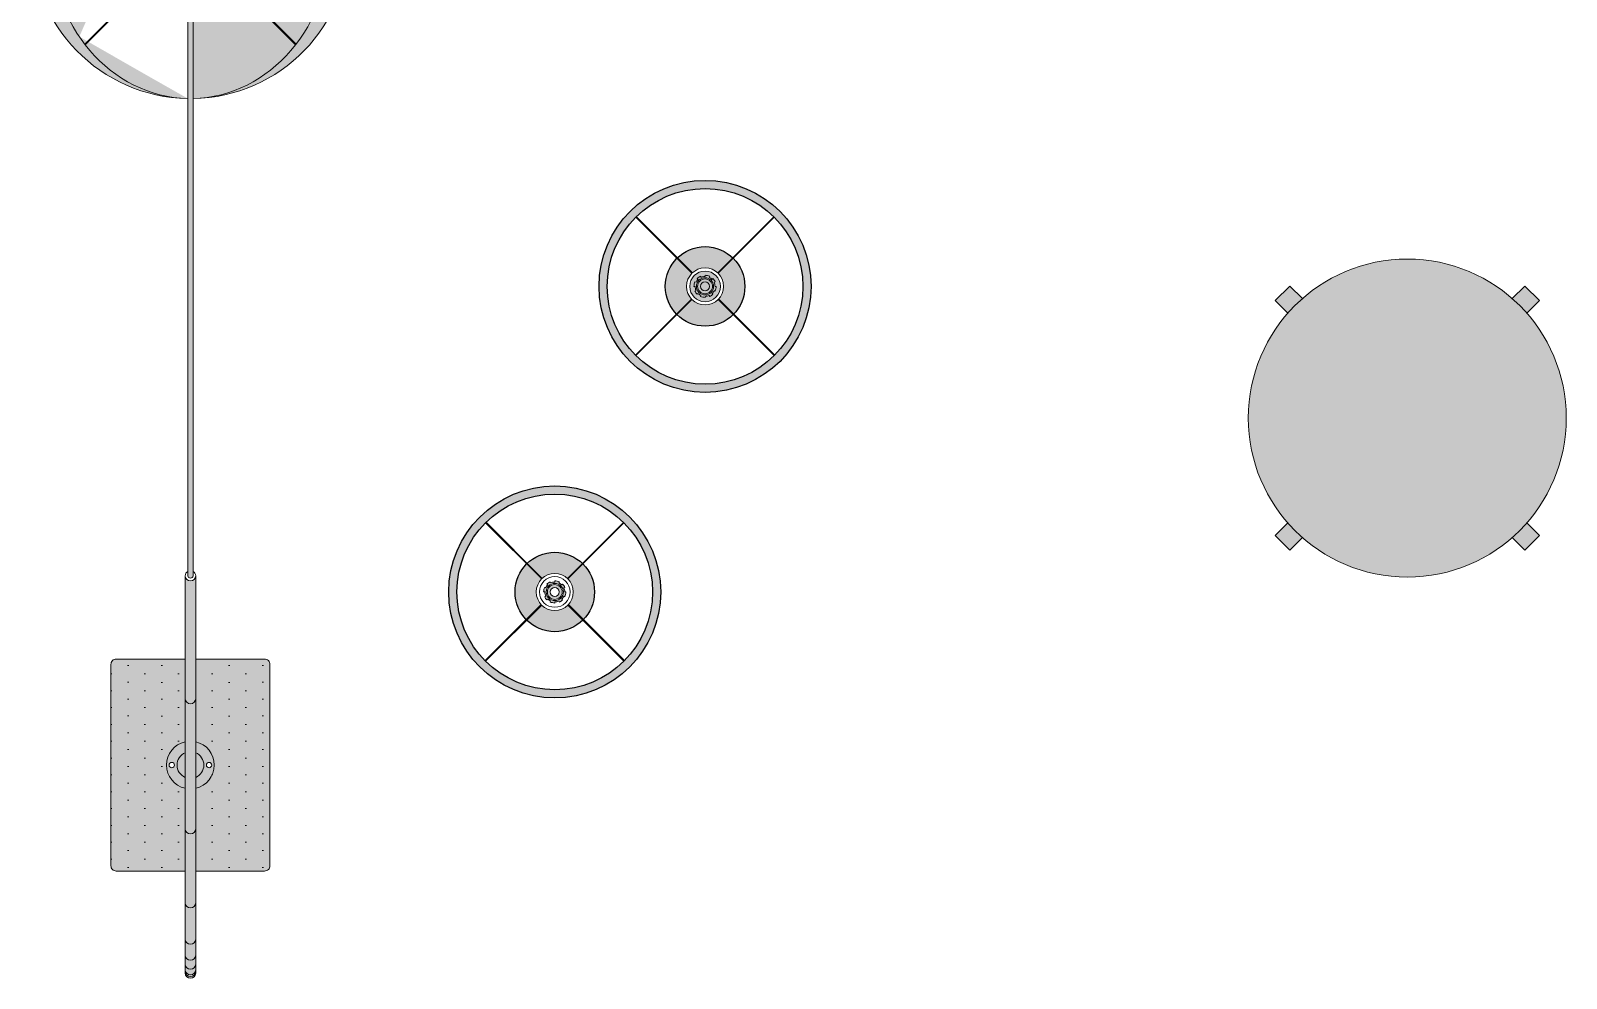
# Model space of a CAD drawing. Header units: metres. Extents: x 266 to 276.3, y 144.8 to 155.
# Drawn here: x 266.014 to 268.911, y 146.904 to 148.692 of the extents above; entities that cross this region are included whole.
import ezdxf

# ---------------------------------------------------------------- set-up
doc = ezdxf.new("R2010")
doc.units = ezdxf.units.M
doc.layers.add('COTA', color=254, linetype='Continuous')
doc.layers.add('Mobilia', color=7, linetype='Continuous')
for name, color, linetype, lineweight in [('cotas', 250, 'Continuous', 5), ('estofado', 7, 'Continuous', 25), ('moveis', 254, 'Continuous', 5)]:
    doc.layers.add(name, color=color, linetype=linetype, lineweight=lineweight)
pattern_1 = [(0, (2.38105, -8.165524), (0.015875, 0.03175), [0, -0.03175])]

# ---------------------------------------------------------------- blocks, each defined once
blk = doc.blocks.new('Luminária Cúpula branca')
at = {"layer": 'Mobilia', "lineweight": 5, "ltscale": 0.2}
h = blk.add_hatch(color=256, dxfattribs=at)
h.dxf.hatch_style = 1
h.set_gradient(color1=(206, 207, 207), one_color=1, tint=1, name='CURVED')
edge = h.paths.add_edge_path()
edge.add_line((1.2576, -0.145), (1.2577, -0.145))
edge.add_ellipse((1.5576, -0.15), major_axis=(-0.3, 0), ratio=0.882006, start_angle=311.4303, end_angle=358.9172, ccw=False)
edge.add_ellipse((1.5576, -0.15), major_axis=(-0.3, 0), ratio=0.882006, start_angle=311.1601, end_angle=311.4303, ccw=False)
edge.add_ellipse((1.5576, -0.15), major_axis=(-0.3, 0), ratio=0.882006, start_angle=228.5905, end_angle=311.1601, ccw=False)
edge.add_ellipse((1.5576, -0.15), major_axis=(-0.3, 0), ratio=0.882006, start_angle=180, end_angle=228.5905, ccw=False)
edge.add_arc((1.5576, -0.15), 0.3, 0, 179.045)
h = blk.add_hatch(color=256, dxfattribs=at)
h.dxf.hatch_style = 1
h.set_gradient(color1=(209, 210, 210), one_color=1, tint=1)
h.paths.add_polyline_path([(0.2, -0.01, 0.414214), (0.19, 0), (-0.19, 0, 0.414214), (-0.2, -0.01), (-0.2, -0.14), (-0.0439, -0.14, -0.797724), (0.0439, -0.14), (0.2, -0.14)])
h = blk.add_hatch(dxfattribs=at)
h.set_pattern_fill('DOTS,_O', color=256, scale=0.02)
h.set_pattern_definition(pattern_1)
h.paths.add_polyline_path([(0.2, -0.01, 0.414214), (0.19, 0), (-0.19, 0, 0.414214), (-0.2, -0.01), (-0.2, -0.14), (-0.0439, -0.14, -0.797724), (0.0439, -0.14), (0.2, -0.14)])
h = blk.add_hatch(color=256, dxfattribs=at)
h.dxf.hatch_style = 1
h.set_gradient(color1=(183, 184, 184), one_color=1, tint=1, name='SPHERICAL')
h.paths.add_polyline_path([(0.0233, -0.14), (0.0439, -0.14, 0.797724), (-0.0439, -0.14), (-0.0233, -0.14, -0.658698)])
h.paths.add_polyline_path([(-0.0051, -0.1148, -1), (0.0051, -0.1148, -1)], flags=16)
h.paths.add_polyline_path([(-0.0233, -0.16), (-0.0439, -0.16, 0.797724), (0.0439, -0.16), (0.0233, -0.16, -0.658698)])
h.paths.add_polyline_path([(0.0051, -0.1852, -1), (-0.0051, -0.1852, -1)], flags=16)
h = blk.add_hatch(color=256, dxfattribs=at)
h.dxf.hatch_style = 1
h.set_gradient(color1=(69, 75, 84), color2=(0, 0, 0), one_color=1, name='INVSPHERICAL')
h.paths.add_polyline_path([(1.5229, -0.145), (1.5277, -0.145, -12.025755), (1.5277, -0.155), (1.5229, -0.155, 13.928203)])
h = blk.add_hatch(color=256, dxfattribs=at)
h.dxf.hatch_style = 1
h.set_gradient(color1=(183, 184, 184), one_color=1, tint=1)
h.paths.add_polyline_path([(-0.3286, -0.14), (-0.3587, -0.14, 0.957064), (-0.3587, -0.16), (-0.3286, -0.16, -0.957064)])
h.paths.add_polyline_path([(-0.3587, -0.14), (-0.3757, -0.14, 0.957064), (-0.3757, -0.16), (-0.3587, -0.16, -0.957064)])
h.paths.add_polyline_path([(-0.3757, -0.14), (-0.3862, -0.14, 0.957064), (-0.3862, -0.16), (-0.3757, -0.16, -0.957064)])
h.paths.add_polyline_path([(-0.3862, -0.14), (-0.3897, -0.14, 0.957064), (-0.3897, -0.16), (-0.3862, -0.16, -0.957064)])
h.paths.add_polyline_path([(-0.3897, -0.14), (-0.3928, -0.14, 0.957064), (-0.3928, -0.16), (-0.3897, -0.16, -0.957064)])
h = blk.add_hatch(color=256, dxfattribs=at)
h.dxf.hatch_style = 1
h.set_gradient(color1=(183, 184, 184), one_color=1, tint=1)
h.paths.add_polyline_path([(-0.1203, -0.14), (-0.26, -0.14, 0.957064), (-0.26, -0.16), (-0.1203, -0.16, -0.957064)])
h.paths.add_polyline_path([(-0.26, -0.14), (-0.3286, -0.14, 0.957064), (-0.3286, -0.16), (-0.26, -0.16, -0.957064)])
h = blk.add_hatch(color=256, dxfattribs=at)
h.dxf.hatch_style = 1
h.set_gradient(color1=(183, 184, 184), one_color=1, tint=1)
h.paths.add_polyline_path([(0.1253, -0.14), (-0.1203, -0.14, 0.957064), (-0.1203, -0.16), (0.1253, -0.16, -0.957064)])
h.paths.add_polyline_path([(0.3572, -0.14), (0.1253, -0.14, 0.957064), (0.1253, -0.16), (0.3572, -0.16, -0.957064)])
h = blk.add_hatch(color=256, dxfattribs=at)
h.dxf.hatch_style = 1
h.set_gradient(color1=(183, 184, 184), one_color=1, tint=1, name='INVSPHERICAL')
h.paths.add_polyline_path([(-0.0233, -0.14), (0.0233, -0.14, 0.658698)])
h.paths.add_polyline_path([(0.0233, -0.16), (-0.0233, -0.16, 0.658698)])
h = blk.add_hatch(color=256, dxfattribs=at)
h.dxf.hatch_style = 1
h.set_gradient(color1=(69, 75, 84), color2=(0, 0, 0), one_color=1, name='INVSPHERICAL')
h.paths.add_polyline_path([(1.5665, -0.131, 0.109518), (1.5576, -0.129), (1.5576, -0.1312, 0.109518), (1.5497, -0.133), (1.5487, -0.131, 0.087489), (1.5427, -0.1351), (1.5443, -0.1367, 0.087489), (1.5406, -0.1421), (1.5386, -0.1411, 0.049024), (1.5372, -0.145), (1.5416, -0.145, -6.555084), (1.5416, -0.155), (1.5395, -0.155, 0.041661), (1.5406, -0.1579), (1.5386, -0.1589, 0.087489), (1.5427, -0.1649), (1.5443, -0.1633, 0.087489), (1.5497, -0.167), (1.5487, -0.169, 0.109518), (1.5576, -0.171), (1.5576, -0.1688, 0.109518), (1.5655, -0.167), (1.5665, -0.169, 0.087489), (1.5724, -0.1649), (1.5709, -0.1633, 0.087489), (1.5746, -0.1579), (1.5766, -0.1589, 0.109518), (1.5786, -0.15), (1.5763, -0.15, 0.109518), (1.5746, -0.1421), (1.5766, -0.1411, 0.087489), (1.5724, -0.1351), (1.5709, -0.1367, 0.087489), (1.5655, -0.133)])
h = blk.add_hatch(color=256, dxfattribs=at)
h.dxf.hatch_style = 1
h.set_gradient(color1=(69, 75, 84), color2=(0, 0, 0), one_color=1, name='INVSPHERICAL')
h.paths.add_polyline_path([(1.5457, -0.145), (1.5496, -0.145, -3.498321), (1.5496, -0.155), (1.5457, -0.155, 4.970525)])
h = blk.add_hatch(color=256, dxfattribs=at)
h.dxf.hatch_style = 1
h.set_gradient(color1=(209, 210, 210), one_color=1, tint=1)
h.paths.add_polyline_path([(0.2, -0.16), (0.0439, -0.16, -0.797724), (-0.0439, -0.16), (-0.2, -0.16), (-0.2, -0.29, 0.414214), (-0.19, -0.3), (0.19, -0.3, 0.414214), (0.2, -0.29)])
h = blk.add_hatch(dxfattribs=at)
h.set_pattern_fill('DOTS,_O', color=256, scale=0.02)
h.set_pattern_definition(pattern_1)
h.paths.add_polyline_path([(0.2, -0.16), (0.0439, -0.16, -0.797724), (-0.0439, -0.16), (-0.2, -0.16), (-0.2, -0.29, 0.414214), (-0.19, -0.3), (0.19, -0.3, 0.414214), (0.2, -0.29)])
h = blk.add_hatch(color=256, dxfattribs=at)
h.dxf.hatch_style = 1
h.set_gradient(color1=(183, 184, 184), one_color=1, tint=1, name='CURVED')
h.paths.add_polyline_path([(1.5572, -0.145), (0.3572, -0.145, 0.902728), (0.3572, -0.155), (1.5572, -0.155, 1.081972)])
h = blk.add_hatch(color=256, dxfattribs=at)
h.dxf.hatch_style = 1
h.set_gradient(color1=(206, 207, 207), one_color=1, tint=1, name='INVCURVED')
edge = h.paths.add_edge_path()
edge.add_ellipse((1.5576, -0.15), major_axis=(-0.3, 0), ratio=0.882006, start_angle=131.3947, end_angle=180, ccw=False)
edge.add_ellipse((1.5576, -0.15), major_axis=(-0.3, 0), ratio=0.882006, start_angle=48.8547, end_angle=131.3947, ccw=False)
edge.add_ellipse((1.5576, -0.15), major_axis=(-0.3, 0), ratio=0.882006, start_angle=48.5845, end_angle=48.8547, ccw=False)
edge.add_ellipse((1.5576, -0.15), major_axis=(-0.3, 0), ratio=0.882006, start_angle=1.0828, end_angle=48.5845, ccw=False)
edge.add_line((1.2577, -0.155), (1.2576, -0.155))
edge.add_arc((1.5576, -0.15), 0.3, 180.955, 360)
for p, q in [((1.5328, -0.1253), (1.3591, 0.0484)), ((1.5337, -0.1244), (1.3601, 0.0493)), ((1.756, 0.0484), (1.5823, -0.1253)), ((1.757, 0.0475), (1.5833, -0.1262)), ((1.5386, -0.1411), (1.5406, -0.1421)), ((1.5427, -0.1351), (1.5443, -0.1367)), ((1.5487, -0.131), (1.5497, -0.133)), ((1.5576, -0.129), (1.5576, -0.1312)), ((1.5655, -0.133), (1.5665, -0.131)), ((1.5709, -0.1367), (1.5724, -0.1351)), ((1.5766, -0.1411), (1.5746, -0.1421)), ((0.3572, -0.145), (1.5572, -0.145)), ((0.3572, -0.155), (1.5572, -0.155)), ((1.5406, -0.1579), (1.5386, -0.1589)), ((1.5427, -0.1649), (1.5443, -0.1633)), ((1.5487, -0.169), (1.5497, -0.167)), ((1.5576, -0.1688), (1.5576, -0.171)), ((1.5655, -0.167), (1.5665, -0.169)), ((1.5709, -0.1633), (1.5724, -0.1649)), ((1.5746, -0.1579), (1.5766, -0.1589)), ((1.5763, -0.15), (1.5786, -0.15)), ((1.7569, -0.3475), (1.5832, -0.1738)), ((1.5328, -0.1747), (1.3592, -0.3484)), ((1.5338, -0.1757), (1.3601, -0.3494)), ((1.756, -0.3485), (1.5823, -0.1748))]:
    blk.add_line(p, q, dxfattribs=at)
at = {"layer": 'Mobilia', "lineweight": 13, "ltscale": 0.2}
for p, q in [((-0.3928, -0.14), (0.3572, -0.14)), ((-0.3928, -0.16), (0.3572, -0.16))]:
    blk.add_line(p, q, dxfattribs=at)
at = {"layer": 'Mobilia', "lineweight": 5, "ltscale": 0.2}
for points in [[(0.2, -0.14), (0.2, -0.01, 0.414214), (0.19, 0), (-0.19, 0, 0.414214), (-0.2, -0.01), (-0.2, -0.14)], [(-0.2, -0.16), (-0.2, -0.29, 0.414214), (-0.19, -0.3), (0.19, -0.3, 0.414214), (0.2, -0.29), (0.2, -0.16)]]:
    blk.add_lwpolyline(points, format="xyb", dxfattribs=at)
for centre in [(0, -0.1148), (0, -0.1852)]:
    blk.add_circle(centre, 0.00512, dxfattribs=at)
for centre, radius, start, end in [((1.5576, -0.15), 0.3, 180.955, 179.045), ((0, -0.15), 0.045, 12.8396, 167.1604), ((1.5576, -0.15), 0.035, 188.2132, 171.7868), ((-0.3892, -0.15), 0.01, 92.5136, 267.4864), ((-0.3857, -0.15), 0.01, 92.5136, 267.4864), ((-0.3753, -0.15), 0.01, 92.5136, 267.4864), ((-0.3582, -0.15), 0.01, 92.5136, 267.4864), ((-0.3282, -0.15), 0.01, 92.5136, 267.4864), ((-0.2596, -0.15), 0.01, 92.5136, 267.4864), ((-0.1198, -0.15), 0.01, 92.5136, 267.4864), ((0, -0.15), 0.0253, 23.2544, 156.7456), ((0.1257, -0.15), 0.01, 92.5136, 267.4864), ((0.3576, -0.15), 0.01, 92.5074, 267.4926), ((0.3568, -0.15), 0.01, 29.9682, 87.4864), ((1.5576, -0.15), 0.0303, 189.507, 170.493), ((1.5576, -0.15), 0.021, 155, 166.2266), ((1.5576, -0.15), 0.0188, 135, 155), ((1.5576, -0.15), 0.0168, 197.3476, 162.6524), ((1.5576, -0.15), 0.021, 115, 135), ((1.5576, -0.15), 0.0129, 202.7505, 157.2495), ((1.5576, -0.15), 0.00946, 211.9053, 148.0947), ((1.5576, -0.15), 0.0188, 90, 115), ((1.5576, -0.15), 0.021, 65, 90), ((1.5576, -0.15), 0.0188, 45, 65), ((1.5576, -0.15), 0.021, 25, 45), ((1.5576, -0.15), 0.0188, 0, 25), ((0, -0.15), 0.045, 192.8396, 347.1604), ((0, -0.15), 0.0253, 203.2544, 336.7456), ((0.3577, -0.15), 0.00503, 95.8531, 264.1469), ((0.3568, -0.15), 0.01, 272.5136, 330.0318), ((1.5576, -0.15), 0.021, 205, 225), ((1.5576, -0.15), 0.0188, 195.4575, 205), ((1.5576, -0.15), 0.0188, 225, 245), ((1.5576, -0.15), 0.021, 245, 270), ((1.5576, -0.15), 0.00502, 265.4906, 94.5094), ((1.5576, -0.15), 0.0188, 270, 295), ((1.5576, -0.15), 0.021, 295, 315), ((1.5576, -0.15), 0.0188, 315, 335), ((1.5576, -0.15), 0.021, 335, 0)]:
    blk.add_arc(centre, radius, start, end, dxfattribs=at)
at = {"layer": 'Mobilia', "lineweight": 13, "ltscale": 0.2}
blk.add_arc((-0.3924, -0.15), 0.01, 92.5136, 267.4864, dxfattribs=at)
at = {"layer": 'Mobilia', "lineweight": 5, "ltscale": 0.2}
blk.add_ellipse((1.5576, -0.15), major_axis=(-0.3, 0), ratio=0.882006, start_param=0.018899, end_param=6.264287, dxfattribs=at)
blk = doc.blocks.new('Abajur AB Branco')
at = {"layer": 'COTA', "lineweight": 13, "ltscale": 0.1}
h = blk.add_hatch(color=256, dxfattribs=at)
h.set_gradient(color1=(221, 220, 213), color2=(239, 239, 235), one_color=1, tint=0.93, name='SPHERICAL')
h.paths.add_polyline_path([(-0.2, 0, 1), (0.2, 0, 1)])
h.paths.add_polyline_path([(0.1846, 0, -1), (-0.1846, 0, -1)], flags=16)
h.paths.add_polyline_path([(0.075, 0, -1), (-0.075, 0, -1)], flags=0)
h.paths.add_polyline_path([(0.035, 0, -1), (-0.035, 0, -1)], flags=0)
h.paths.add_polyline_path([(0.0289, 0, -1), (-0.0289, 0, -1)], flags=0)
h.paths.add_polyline_path([(-0.019, -0.0089, 0.087489), (-0.0149, -0.0149), (-0.0133, -0.0133, 0.087489), (-0.0079, -0.017), (-0.0089, -0.019, 0.008645), (0, -0.021), (0, -0.0188, 0.109518), (0.0079, -0.017), (0.0089, -0.019, 0.087489), (0.0149, -0.0149), (0.0133, -0.0133, 0.087489), (0.017, -0.0079), (0.019, -0.0089, 0.109518), (0.021, 0), (0.0188, 0, 0.109518), (0.017, 0.0079), (0.019, 0.0089, 0.087489), (0.0149, 0.0149), (0.0133, 0.0133, 0.087489), (0.0079, 0.017), (0.0089, 0.019, 0.109518), (0, 0.021), (0, 0.0188, 0.109518), (-0.0079, 0.017), (-0.0089, 0.019, 0.087489), (-0.0149, 0.0149), (-0.0133, 0.0133, 0.087489), (-0.017, 0.0079), (-0.019, 0.0089, 0.109518), (-0.021, 0), (-0.0188, 0, 0.109518), (-0.017, -0.0079)], flags=0)
h.paths.add_polyline_path([(0.0162, 0, -1), (-0.0162, 0, -1)], flags=0)
h.paths.add_polyline_path([(0.014, 0, -1), (-0.014, 0, -1)], flags=0)
h.paths.add_polyline_path([(0.0084, 0, -1), (-0.0084, 0, -1)], flags=0)
at = {"layer": 'estofado', "ltscale": 0.01}
h = blk.add_hatch(color=256, dxfattribs=at)
h.set_gradient(color1=(197, 203, 206), one_color=1, tint=1, name='SPHERICAL')
h.paths.add_polyline_path([(-0.0521, 0.054), (-0.0238, 0.0257, -0.39266), (0.0238, 0.0256), (0.0521, 0.0539, 0.404117)])
h.paths.add_polyline_path([(-0.0247, 0.0247), (-0.053, 0.053, 0.198912), (-0.075, 0, 0.194547), (-0.0539, -0.0521), (-0.0256, -0.0238, -0.189565), (-0.035, 0, -0.198912)])
h.paths.add_polyline_path([(-0.0247, -0.0248), (-0.053, -0.0531, 0.413929), (0.053, -0.053), (0.0247, -0.0247, -0.413603)])
h.paths.add_polyline_path([(0.0257, -0.0238), (0.054, -0.0521, 0.194295), (0.075, 0, 0.198659), (0.0531, 0.053), (0.0248, 0.0247, -0.19837), (0.035, 0, -0.189025)])
h = blk.add_hatch(color=256, dxfattribs=at)
h.set_gradient(color1=(7, 8, 8), color2=(0, 0, 0), one_color=1, name='CYLINDER')
h.paths.add_polyline_path([(0, 0.021), (0, 0.0188, 0.109518), (-0.0079, 0.017), (-0.0089, 0.019, 0.087489), (-0.0149, 0.0149), (-0.0133, 0.0133, 0.087489), (-0.017, 0.0079), (-0.019, 0.0089, 0.109518), (-0.021, 0), (-0.0188, 0, 0.109518), (-0.017, -0.0079), (-0.019, -0.0089, 0.087489), (-0.0149, -0.0149), (-0.0133, -0.0133, 0.087489), (-0.0079, -0.017), (-0.0089, -0.019, 0.008645), (0, -0.021), (0, -0.0188, 0.109518), (0.0079, -0.017), (0.0089, -0.019, 0.087489), (0.0149, -0.0149), (0.0133, -0.0133, 0.087489), (0.017, -0.0079), (0.019, -0.0089, 0.109518), (0.021, 0), (0.0188, 0, 0.109518), (0.017, 0.0079), (0.019, 0.0089, 0.087489), (0.0149, 0.0149), (0.0133, 0.0133, 0.087489), (0.0079, 0.017), (0.0089, 0.019, 0.109518)])
h.paths.add_polyline_path([(0.0162, 0, 1), (-0.0162, 0, 1)], flags=17)
h.paths.add_polyline_path([(0.014, 0, -1), (-0.014, 0, -1)], flags=16)
h.paths.add_polyline_path([(0.0084, 0, -1), (-0.0084, 0, -1)], flags=0)
for radius in [0.2, 0.1846, 0.075]:
    blk.add_circle((0, 0), radius, dxfattribs=at)
at = {"layer": 'Mobilia', "lineweight": 5, "ltscale": 0.2}
for p, q in [((-0.1305, 0.1305), (-0.0247, 0.0247)), ((-0.1296, 0.1315), (-0.0238, 0.0257)), ((0.1296, 0.1314), (0.0238, 0.0256)), ((0.1306, 0.1305), (0.0248, 0.0247)), ((-0.021, 0), (-0.0188, 0)), ((-0.017, 0.0079), (-0.019, 0.0089)), ((-0.0133, 0.0133), (-0.0149, 0.0149)), ((-0.0089, 0.019), (-0.0079, 0.017)), ((0, 0.0188), (0, 0.021)), ((0.0079, 0.017), (0.0089, 0.019)), ((0.0133, 0.0133), (0.0149, 0.0149)), ((0.017, 0.0079), (0.019, 0.0089)), ((0.0188, 0), (0.021, 0)), ((-0.0256, -0.0238), (-0.1314, -0.1296)), ((-0.0247, -0.0248), (-0.1305, -0.1306)), ((-0.019, -0.0089), (-0.017, -0.0079)), ((-0.0149, -0.0149), (-0.0133, -0.0133)), ((-0.0089, -0.019), (-0.0079, -0.017)), ((0, -0.021), (0, -0.0188)), ((0.0079, -0.017), (0.0089, -0.019)), ((0.0149, -0.0149), (0.0133, -0.0133)), ((0.019, -0.0089), (0.017, -0.0079)), ((0.0247, -0.0247), (0.1305, -0.1305)), ((0.0257, -0.0238), (0.1315, -0.1296))]:
    blk.add_line(p, q, dxfattribs=at)
for radius in [0.035, 0.0289, 0.0162, 0.014, 0.00843]:
    blk.add_circle((0, 0), radius, dxfattribs=at)
for centre, radius, start, end in [((0, 0), 0.021, 155, 180), ((0, 0), 0.0188, 180, 205), ((0, 0), 0.0188, 135, 155), ((0, 0), 0.021, 115, 135), ((0, 0), 0.0188, 90, 115), ((0, 0), 0.021, 65, 90), ((0, 0), 0.0188, 45, 65), ((0, 0), 0.021, 25, 45), ((0, 0), 0.0188, 0, 25), ((0, 0), 0.021, 335, 0), ((0, 0), 0.021, 205, 225), ((0, 0), 0.0188, 225, 245), ((0.0525, 0.2366), 0.2629, 256.5094, 258.4906), ((0, 0), 0.0188, 270, 295), ((0, 0), 0.021, 295, 315), ((0, 0), 0.0188, 315, 335)]:
    blk.add_arc(centre, radius, start, end, dxfattribs=at)
blk = doc.blocks.new('Abajur AB vermelho')
at = {"layer": 'estofado', "ltscale": 0.01}
h = blk.add_hatch(color=256, dxfattribs=at)
h.set_gradient(color1=(222, 40, 23), color2=(226, 41, 24), one_color=1, tint=0.49, name='INVCYLINDER')
h.paths.add_polyline_path([(-0.2, 0, 1), (0.2, 0, 1)])
h.paths.add_polyline_path([(0.1846, 0, -1), (-0.1846, 0, -1)], flags=16)
h = blk.add_hatch(color=256, dxfattribs=at)
h.set_gradient(color1=(197, 203, 206), one_color=1, tint=1, name='SPHERICAL')
h.paths.add_polyline_path([(-0.0521, 0.054), (-0.0238, 0.0257, -0.39266), (0.0238, 0.0256), (0.0521, 0.0539, 0.404117)])
h.paths.add_polyline_path([(-0.0247, 0.0247), (-0.053, 0.053, 0.198912), (-0.075, 0, 0.194547), (-0.0539, -0.0521), (-0.0256, -0.0238, -0.189565), (-0.035, 0, -0.198912)])
h.paths.add_polyline_path([(-0.0247, -0.0248), (-0.053, -0.0531, 0.413929), (0.053, -0.053), (0.0247, -0.0247, -0.413603)])
h.paths.add_polyline_path([(0.0257, -0.0238), (0.054, -0.0521, 0.194295), (0.075, 0, 0.198659), (0.0531, 0.053), (0.0248, 0.0247, -0.19837), (0.035, 0, -0.189025)])
h = blk.add_hatch(color=256, dxfattribs=at)
h.set_gradient(color1=(7, 8, 8), color2=(0, 0, 0), one_color=1, name='CYLINDER')
h.paths.add_polyline_path([(0, 0.021), (0, 0.0188, 0.109518), (-0.0079, 0.017), (-0.0089, 0.019, 0.087489), (-0.0149, 0.0149), (-0.0133, 0.0133, 0.087489), (-0.017, 0.0079), (-0.019, 0.0089, 0.109518), (-0.021, 0), (-0.0188, 0, 0.109518), (-0.017, -0.0079), (-0.019, -0.0089, 0.087489), (-0.0149, -0.0149), (-0.0133, -0.0133, 0.087489), (-0.0079, -0.017), (-0.0089, -0.019, 0.008645), (0, -0.021), (0, -0.0188, 0.109518), (0.0079, -0.017), (0.0089, -0.019, 0.087489), (0.0149, -0.0149), (0.0133, -0.0133, 0.087489), (0.017, -0.0079), (0.019, -0.0089, 0.109518), (0.021, 0), (0.0188, 0, 0.109518), (0.017, 0.0079), (0.019, 0.0089, 0.087489), (0.0149, 0.0149), (0.0133, 0.0133, 0.087489), (0.0079, 0.017), (0.0089, 0.019, 0.109518)])
h.paths.add_polyline_path([(0.0162, 0, 1), (-0.0162, 0, 1)], flags=17)
h.paths.add_polyline_path([(0.014, 0, -1), (-0.014, 0, -1)], flags=16)
h.paths.add_polyline_path([(0.0084, 0, -1), (-0.0084, 0, -1)], flags=0)
for radius in [0.2, 0.1846, 0.075]:
    blk.add_circle((0, 0), radius, dxfattribs=at)
at = {"layer": 'Mobilia', "lineweight": 5, "ltscale": 0.2}
for p, q in [((-0.1305, 0.1305), (-0.0247, 0.0247)), ((-0.1296, 0.1315), (-0.0238, 0.0257)), ((0.1296, 0.1314), (0.0238, 0.0256)), ((0.1306, 0.1305), (0.0248, 0.0247)), ((-0.021, 0), (-0.0188, 0)), ((-0.017, 0.0079), (-0.019, 0.0089)), ((-0.0133, 0.0133), (-0.0149, 0.0149)), ((-0.0089, 0.019), (-0.0079, 0.017)), ((0, 0.0188), (0, 0.021)), ((0.0079, 0.017), (0.0089, 0.019)), ((0.0133, 0.0133), (0.0149, 0.0149)), ((0.017, 0.0079), (0.019, 0.0089)), ((0.0188, 0), (0.021, 0)), ((-0.0256, -0.0238), (-0.1314, -0.1296)), ((-0.0247, -0.0248), (-0.1305, -0.1306)), ((-0.019, -0.0089), (-0.017, -0.0079)), ((-0.0149, -0.0149), (-0.0133, -0.0133)), ((-0.0089, -0.019), (-0.0079, -0.017)), ((0, -0.021), (0, -0.0188)), ((0.0079, -0.017), (0.0089, -0.019)), ((0.0149, -0.0149), (0.0133, -0.0133)), ((0.019, -0.0089), (0.017, -0.0079)), ((0.0247, -0.0247), (0.1305, -0.1305)), ((0.0257, -0.0238), (0.1315, -0.1296))]:
    blk.add_line(p, q, dxfattribs=at)
for radius in [0.035, 0.0289, 0.0162, 0.014, 0.00843]:
    blk.add_circle((0, 0), radius, dxfattribs=at)
for centre, radius, start, end in [((0, 0), 0.021, 155, 180), ((0, 0), 0.0188, 180, 205), ((0, 0), 0.0188, 135, 155), ((0, 0), 0.021, 115, 135), ((0, 0), 0.0188, 90, 115), ((0, 0), 0.021, 65, 90), ((0, 0), 0.0188, 45, 65), ((0, 0), 0.021, 25, 45), ((0, 0), 0.0188, 0, 25), ((0, 0), 0.021, 335, 0), ((0, 0), 0.021, 205, 225), ((0, 0), 0.0188, 225, 245), ((0.0525, 0.2366), 0.2629, 256.5094, 258.4906), ((0, 0), 0.0188, 270, 295), ((0, 0), 0.021, 295, 315), ((0, 0), 0.0188, 315, 335)]:
    blk.add_arc(centre, radius, start, end, dxfattribs=at)
blk = doc.blocks.new('Mesa Lateral opus laca branca')
at = {"layer": 'cotas', "lineweight": 5, "ltscale": 0.1}
h = blk.add_hatch(color=256, dxfattribs=at)
h.dxf.hatch_style = 1
h.set_gradient(color1=(216, 220, 223), one_color=1, tint=1, name='INVSPHERICAL')
h.paths.add_polyline_path([(-0.3, 0, 1), (0.3, 0, 1)])
h = blk.add_hatch(color=256, dxfattribs=at)
h.dxf.hatch_style = 1
h.set_gradient(color1=(194, 202, 203), one_color=1, tint=1, name='CURVED')
h.paths.add_polyline_path([(-0.198, 0.2254), (-0.2217, 0.2491), (-0.2491, 0.2217), (-0.2254, 0.198, -0.032384)])
h = blk.add_hatch(color=256, dxfattribs=at)
h.dxf.hatch_style = 1
h.set_gradient(color1=(194, 202, 203), one_color=1, tint=1, name='CURVED')
h.paths.add_polyline_path([(0.2217, 0.2491), (0.198, 0.2254, -0.032384), (0.2254, 0.198), (0.2491, 0.2217)])
h = blk.add_hatch(color=256, dxfattribs=at)
h.dxf.hatch_style = 1
h.set_gradient(color1=(194, 202, 203), one_color=1, tint=1, name='CURVED')
h.paths.add_polyline_path([(-0.198, -0.2254, -0.032384), (-0.2254, -0.198), (-0.2491, -0.2217), (-0.2217, -0.2491)])
h = blk.add_hatch(color=256, dxfattribs=at)
h.dxf.hatch_style = 1
h.set_gradient(color1=(194, 202, 203), one_color=1, tint=1, name='CURVED')
h.paths.add_polyline_path([(0.2254, -0.198, -0.032384), (0.198, -0.2254), (0.2217, -0.2491), (0.2491, -0.2217)])
at = {"layer": 'moveis', "ltscale": 0.3}
for points in [[(-0.198, 0.2254), (-0.2217, 0.2491), (-0.2491, 0.2217), (-0.2254, 0.198)], [(0.198, 0.2254), (0.2217, 0.2491), (0.2491, 0.2217), (0.2254, 0.198)], [(-0.2254, -0.198), (-0.2491, -0.2217), (-0.2217, -0.2491), (-0.198, -0.2254)], [(0.2254, -0.198), (0.2491, -0.2217), (0.2217, -0.2491), (0.198, -0.2254)]]:
    blk.add_lwpolyline(points, dxfattribs=at)
at = {"layer": 'moveis', "color": 0, "ltscale": 0.3}
blk.add_circle((0, 0), 0.3, dxfattribs=at)

msp = doc.modelspace()

# ---------------------------------------------------------------- block references
at = {"layer": 'COTA', "lineweight": 13}
msp.add_blockref('Abajur AB Branco', (267.2864, 148.2098), dxfattribs=at)
at = {"layer": 'cotas', "lineweight": 5}
msp.add_blockref('Mesa Lateral opus laca branca', (268.6115, 147.9614), dxfattribs=at)
at = {"layer": 'estofado'}
msp.add_blockref('Abajur AB vermelho', (267.0028, 147.6332), dxfattribs=at)
at = {"layer": 'moveis', "lineweight": 5, "rotation": 90}
msp.add_blockref('Luminária Cúpula branca', (266.1653, 147.3066), dxfattribs=at)

doc.saveas('drawing.dxf')
